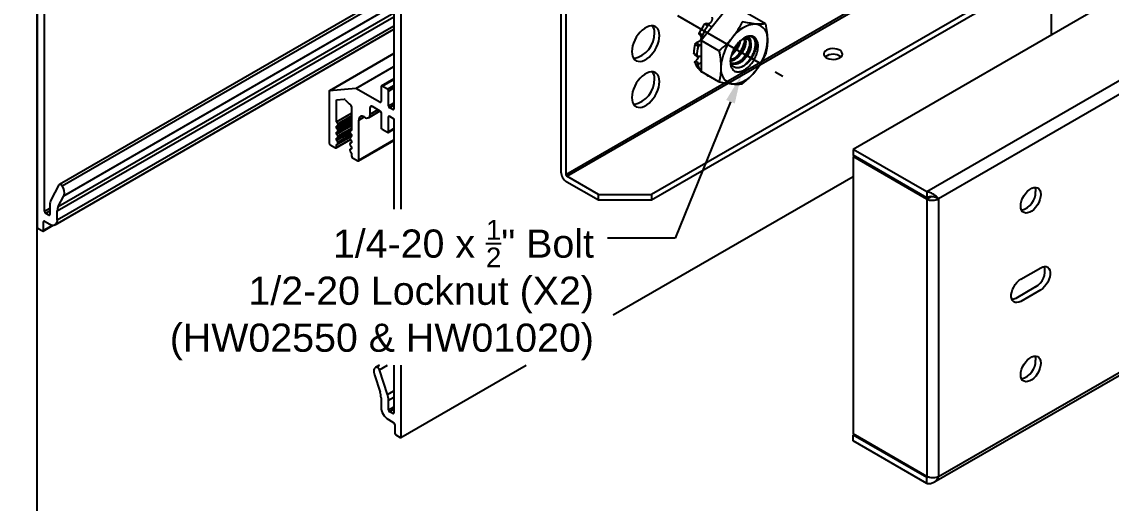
# Model space of a CAD drawing. Header units: inches. Extents: x -3.8 to 16.7, y -13 to 0.
# Drawn here: x -0.05 to 7.2, y -8 to -4.8 of the extents above; entities that cross this region are included whole.
import ezdxf
from ezdxf import colors
from ezdxf.entities.mleader import LeaderData, LeaderLine
from ezdxf.math import Vec2, Vec3

# ---------------------------------------------------------------- set-up
doc = ezdxf.new("R2010")
doc.units = ezdxf.units.IN
doc.header["$LTSCALE"] = 0.5
doc.header["$MEASUREMENT"] = 0
doc.linetypes.add('CENTER', pattern=[2, 1.25, -0.25, 0.25, -0.25])
for name, color, linetype in [('Centerline', 210, 'CENTER'), ('FAB DWG', 221, 'CONTINUOUS'), ('Hardware', 242, 'CONTINUOUS'), ('Housing', 150, 'CONTINUOUS'), ('WallMount Bracket', 190, 'CONTINUOUS')]:
    doc.layers.add(name, color=color, linetype=linetype)
doc.layers.add('Text-Unprinted', color=131, linetype='CONTINUOUS', plot=False)
doc.styles.get("Standard").update_dxf_attribs({"font": 'arial.ttf'})

msp = doc.modelspace()

# ---------------------------------------------------------------- linework, layer by layer
at = {"layer": 'Centerline', "transparency": 16777216}
msp.add_line((3.445877, -4.254154), (5.011904, -5.1583), dxfattribs=at)
at = {"layer": 'Hardware', "linetype": 'Continuous', "lineweight": 25, "transparency": 16777216}
for p, q in [((4.62319, -4.727623), (4.468511, -4.920043)), ((4.896284, -4.809813), (4.77787, -4.741454)), ((4.502855, -4.807996), (4.50207, -4.807561)), ((4.513599, -4.822368), (4.508774, -4.820101)), ((4.523675, -4.818539), (4.51882, -4.816254)), ((4.525346, -4.819716), (4.526585, -4.820949)), ((4.461289, -4.883027), (4.458259, -4.881205)), ((4.461525, -4.883168), (4.461289, -4.883027)), ((4.586924, -4.988402), (4.468511, -4.920043)), ((4.468511, -4.920043), (4.468511, -5.126294)), ((4.472975, -4.879998), (4.477396, -4.882941)), ((4.474622, -4.891192), (4.479073, -4.894151)), ((4.482094, -4.895387), (4.480452, -4.894829)), ((4.448436, -4.961252), (4.444201, -4.957805)), ((4.461132, -4.952071), (4.455039, -4.948553)), ((4.455039, -4.948553), (4.4593, -4.952026)), ((4.4593, -4.952026), (4.461132, -4.952071)), ((4.435207, -5.019034), (4.43934, -5.023171)), ((4.436789, -5.023551), (4.440945, -5.027709)), ((4.449955, -5.028165), (4.448022, -5.028809)), ((4.455689, -5.07515), (4.449596, -5.071633)), ((4.449596, -5.071633), (4.453808, -5.07622)), ((4.453808, -5.07622), (4.455689, -5.07515)), ((4.447262, -5.088084), (4.443079, -5.083529)), ((4.464326, -5.122703), (4.468749, -5.1277)), ((4.586924, -5.194653), (4.468511, -5.126294)), ((4.501651, -5.145426), (4.50432, -5.148343)), ((4.504334, -5.148347), (4.509044, -5.153534))]:
    msp.add_line(p, q, dxfattribs=at)
at = {"layer": 'Hardware', "linetype": 'Continuous', "lineweight": 25, "transparency": 16777216, "flags": 128}
msp.add_lwpolyline([(4.755419, -5.116695), (4.761268, -5.113105), (4.767093, -5.1091), (4.772871, -5.104696), (4.778579, -5.099913), (4.784194, -5.094768), (4.789692, -5.089282), (4.795053, -5.083478), (4.800254, -5.077379), (4.805275, -5.07101), (4.810095, -5.064396), (4.814694, -5.057563), (4.819055, -5.05054), (4.82316, -5.043355), (4.826992, -5.036036), (4.830536, -5.028613), (4.833777, -5.021116), (4.836703, -5.013575), (4.839302, -5.00602), (4.841562, -4.998483), (4.843476, -4.990992), (4.845036, -4.983579), (4.846234, -4.976273), (4.847067, -4.969104), (4.847531, -4.9621), (4.847623, -4.95529), (4.847345, -4.948702), (4.846696, -4.94236), (4.84568, -4.936292), (4.844301, -4.930522), (4.842563, -4.925073), (4.840475, -4.919966), (4.838044, -4.915223), (4.83528, -4.910862), (4.832195, -4.906901), (4.828801, -4.903356), (4.825111, -4.900242), (4.821141, -4.89757), (4.816906, -4.895352), (4.812423, -4.893596), (4.807711, -4.89231), (4.802788, -4.891498), (4.797675, -4.891165), (4.792391, -4.891311), (4.786959, -4.891935), (4.7814, -4.893036), (4.775735, -4.894609), (4.76999, -4.896647), (4.764185, -4.899143), (4.758345, -4.902086), (4.752494, -4.905464), (4.746654, -4.909263), (4.740849, -4.91347), (4.735103, -4.918066), (4.729439, -4.923032), (4.72388, -4.92835), (4.718447, -4.933998), (4.713164, -4.939952), (4.70805, -4.946189), (4.703128, -4.952685), (4.698415, -4.959411), (4.693933, -4.966342), (4.689698, -4.97345), (4.685727, -4.980706), (4.682038, -4.988081), (4.678643, -4.995545), (4.675558, -5.003067), (4.672795, -5.010619), (4.670364, -5.018169), (4.668275, -5.025687), (4.666538, -5.033142), (4.665158, -5.040505), (4.664142, -5.047747), (4.663494, -5.054837), (4.663215, -5.061747), (4.663308, -5.06845), (4.663772, -5.074918), (4.664605, -5.081126), (4.665803, -5.087048), (4.667362, -5.092661), (4.669276, -5.097941), (4.671537, -5.102869), (4.674136, -5.107423), (4.677061, -5.111586), (4.680303, -5.115341), (4.683846, -5.118672), (4.687678, -5.121567), (4.691783, -5.124013), (4.696144, -5.126001), (4.700744, -5.127523), (4.705564, -5.128572), (4.710584, -5.129145), (4.715786, -5.129238), (4.721146, -5.128853), (4.726645, -5.12799), (4.73226, -5.126652), (4.737967, -5.124846), (4.743746, -5.122578), (4.749571, -5.119857), (4.755419, -5.116695)], dxfattribs=at)
at = {"layer": 'Hardware', "linetype": 'Continuous', "lineweight": 25, "transparency": 16777216}
for centre, radius, start, end in [((4.82803, -5.052143), 0.41381, 144.3908877, 153.8767012), ((4.864218, -5.073034), 0.431007, 144.4381202, 153.8294688), ((4.516022, -4.823987), 0.008223, 70.1261717, 151.8066061), ((4.845132, -5.010924), 0.200433, 93.5390915, 146.455532), ((4.815288, -4.905351), 0.09608, 350.678185, 79.523158), ((4.480038, -4.884677), 0.008472, 146.4723441, 230.2665419), ((4.935434, -5.114689), 0.335039, 140.1865935, 177.4020468), ((4.790073, -4.963469), 0.069091, 75.8709639, 121.9898979), ((4.575405, -4.905727), 0.335039, 320.1865935, 357.4020468), ((4.708678, -5.016286), 0.288824, 165.612727, 177.6744772), ((4.739903, -5.035693), 0.300823, 165.6728018, 177.6144024), ((4.455812, -4.960433), 0.011905, 93.7239182, 167.2475027), ((4.531698, -5.034804), 0.108749, 196.8827028, 220.0663959), ((4.440996, -5.019543), 0.005811, 174.9725574, 223.6445372), ((4.454466, -5.082035), 0.011485, 115.090294, 187.4761389), ((4.555564, -5.054978), 0.113249, 196.9974262, 219.9516725), ((4.506812, -5.146184), 0.00329, 185.7800932, 221.0563343), ((4.69555, -5.115066), 0.09608, 170.678185, 259.523158), ((4.665707, -5.009493), 0.200433, 273.5390915, 326.455532), ((4.535396, -5.065496), 0.092336, 254.3757172, 261.1913056)]:
    msp.add_arc(centre, radius, start, end, dxfattribs=at)
for points, knots in [([(4.540133, -4.764887), (4.540517, -4.766317), (4.541334, -4.769359), (4.541751, -4.774438), (4.541485, -4.779844), (4.540432, -4.785253), (4.538692, -4.790424), (4.536288, -4.795223), (4.533378, -4.799481), (4.530008, -4.803127), (4.526324, -4.806101), (4.522386, -4.808344), (4.518287, -4.809857), (4.514124, -4.810575), (4.509969, -4.810484), (4.506046, -4.809638), (4.503708, -4.808427), (4.50259, -4.807849)], [0, 0, 0, 0, 0.06319125, 0.13447502, 0.20574622, 0.27566163, 0.34556158, 0.41264087, 0.47971226, 0.54441476, 0.60912055, 0.6733268, 0.73754327, 0.80329251, 0.86905307, 0.9374387, 1, 1, 1, 1]), ([(4.4916, -4.811201), (4.492982, -4.809272), (4.494828, -4.807844), (4.498693, -4.806552), (4.500643, -4.806713), (4.502213, -4.807665)], [0, 0, 0, 0, 0.5, 0.5, 1, 1, 1, 1]), ([(4.518822, -4.81625), (4.518675, -4.816182), (4.515163, -4.814568), (4.50977, -4.811886), (4.504726, -4.809049), (4.502855, -4.807996)], [0, 0, 0, 0, 0.02668048, 0.63893979, 1, 1, 1, 1]), ([(4.525346, -4.819716), (4.523843, -4.81822), (4.521695, -4.817657), (4.517347, -4.81864), (4.515161, -4.820186), (4.513599, -4.822368)], [0, 0, 0, 0, 0.5, 0.5, 1, 1, 1, 1]), ([(4.526585, -4.820949), (4.527308, -4.821611), (4.529114, -4.823263), (4.532471, -4.825193), (4.536597, -4.826499), (4.540423, -4.82694), (4.542852, -4.826563), (4.543771, -4.82642)], [0, 0, 0, 0, 0.15660916, 0.39098343, 0.62533388, 0.85811875, 1, 1, 1, 1]), ([(4.832759, -4.810873), (4.826196, -4.810286), (4.819276, -4.809508), (4.80497, -4.807612), (4.797556, -4.806493), (4.774629, -4.802682), (4.758431, -4.799539), (4.741604, -4.795982)], [0, 0, 0, 0, 0.25, 0.25, 0.5, 0.5, 1, 1, 1, 1]), ([(4.896284, -4.809813), (4.90048, -4.82902), (4.903994, -4.848222), (4.9088, -4.885411), (4.910099, -4.903475), (4.910099, -4.920914)], [0, 0, 0, 0, 0.5, 0.5, 1, 1, 1, 1]), ([(4.458259, -4.881205), (4.462511, -4.883921), (4.465717, -4.888375), (4.468544, -4.89911), (4.468167, -4.905462), (4.463701, -4.917552), (4.459665, -4.923195), (4.449687, -4.931659), (4.443907, -4.934424), (4.438212, -4.935414)], [0, 0, 0, 0, 0.25, 0.25, 0.5, 0.5, 0.75, 0.75, 1, 1, 1, 1]), ([(4.458259, -4.881205), (4.456711, -4.880217), (4.45568, -4.87852), (4.455039, -4.874417), (4.455442, -4.872082), (4.456492, -4.869941)], [0, 0, 0, 0, 0.5, 0.5, 1, 1, 1, 1]), ([(4.461328, -4.882966), (4.463517, -4.884235), (4.468005, -4.886839), (4.47237, -4.88974), (4.474606, -4.891226)], [0, 0, 0, 0, 0.4876479, 1, 1, 1, 1]), ([(4.477396, -4.882941), (4.476206, -4.885362), (4.475858, -4.888051), (4.476985, -4.892454), (4.47846, -4.894151), (4.480452, -4.894829)], [0, 0, 0, 0, 0.5, 0.5, 1, 1, 1, 1]), ([(4.486546, -4.897607), (4.486398, -4.89749), (4.485099, -4.896459), (4.483506, -4.895891), (4.482094, -4.895387)], [0, 0, 0, 0, 0.11369547, 1, 1, 1, 1]), ([(4.67808, -4.900168), (4.671516, -4.908333), (4.664596, -4.916346), (4.65029, -4.931841), (4.642877, -4.939358), (4.619949, -4.961306), (4.603751, -4.975131), (4.586924, -4.988402)], [0, 0, 0, 0, 0.25, 0.25, 0.5, 0.5, 1, 1, 1, 1]), ([(4.754385, -4.908509), (4.754431, -4.908636), (4.755437, -4.911363), (4.756201, -4.917832), (4.756558, -4.927747), (4.755478, -4.938621), (4.753052, -4.950107), (4.749249, -4.962102), (4.744165, -4.974247), (4.737958, -4.986187), (4.730792, -4.997723), (4.722684, -5.008696), (4.713668, -5.018956), (4.703931, -5.028254), (4.693752, -5.03632), (4.683423, -5.042911), (4.673329, -5.048037), (4.666781, -5.050085), (4.66361, -5.051077)], [0, 0, 0, 0, 0.00328553, 0.07063883, 0.13696034, 0.20261546, 0.26950353, 0.33711775, 0.40478445, 0.4718268, 0.53762658, 0.60373432, 0.67097062, 0.73868435, 0.80619583, 0.87283755, 0.93840923, 1, 1, 1, 1]), ([(4.806939, -4.896468), (4.809037, -4.89748), (4.81286, -4.899326), (4.817728, -4.903177), (4.821831, -4.907493), (4.825404, -4.912609), (4.828354, -4.918365), (4.830656, -4.924629), (4.832359, -4.931371), (4.833474, -4.938699), (4.833973, -4.946496), (4.833863, -4.954624), (4.833147, -4.963096), (4.831771, -4.971941), (4.829765, -4.980942), (4.827191, -4.989931), (4.824077, -4.998925), (4.820376, -5.008021), (4.816157, -5.01703), (4.811508, -5.0258), (4.806438, -5.034364), (4.800895, -5.042767), (4.794971, -5.050812), (4.788769, -5.05836), (4.782294, -5.065455), (4.775492, -5.072132), (4.768527, -5.078224), (4.761527, -5.083646), (4.754482, -5.088446), (4.747321, -5.092662), (4.740166, -5.096204), (4.733124, -5.098996), (4.726169, -5.101065), (4.719284, -5.102394), (4.712664, -5.10294), (4.706416, -5.102733), (4.700506, -5.101828), (4.694856, -5.100195), (4.689564, -5.097852), (4.684715, -5.094849), (4.680277, -5.091175), (4.676254, -5.08678), (4.672758, -5.081786), (4.669831, -5.07631), (4.667421, -5.070382), (4.66554, -5.063892), (4.664311, -5.057993), (4.663933, -5.054154), (4.663799, -5.05279)], [0, 0, 0, 0, 0.02831479, 0.0516097, 0.07490441, 0.09892242, 0.12294044, 0.14551421, 0.16808798, 0.19131841, 0.21454883, 0.23711066, 0.25967128, 0.28291819, 0.3061651, 0.32822892, 0.35029274, 0.373012, 0.39573126, 0.41756286, 0.43939446, 0.46187221, 0.48434891, 0.50590236, 0.52745581, 0.54966391, 0.57187201, 0.59297519, 0.61407836, 0.63579594, 0.65751266, 0.67855354, 0.69959442, 0.72128948, 0.74298454, 0.76335935, 0.78373416, 0.80470091, 0.82566765, 0.84604577, 0.8664226, 0.88742934, 0.90843608, 0.92822809, 0.94802011, 0.96839613, 0.98877216, 1, 1, 1, 1]), ([(4.761017, -4.907648), (4.761525, -4.908731), (4.763036, -4.911952), (4.764489, -4.918513), (4.765364, -4.927088), (4.765126, -4.936558), (4.76379, -4.946637), (4.761294, -4.95726), (4.757662, -4.968255), (4.752823, -4.979697), (4.746797, -4.99129), (4.73963, -5.002825), (4.731523, -5.013799), (4.722507, -5.024058), (4.712769, -5.033359), (4.702593, -5.041413), (4.692257, -5.048047), (4.681928, -5.053146), (4.672566, -5.056522), (4.666833, -5.057414), (4.664432, -5.057787)], [0, 0, 0, 0, 0.02736546, 0.08136904, 0.13674683, 0.19115237, 0.24575337, 0.30126191, 0.35723332, 0.41319986, 0.47389126, 0.53345783, 0.59330317, 0.65417016, 0.71546936, 0.77658546, 0.8369142, 0.89627426, 0.9565672, 1, 1, 1, 1]), ([(4.778239, -4.910609), (4.779868, -4.911982), (4.783319, -4.914889), (4.787212, -4.921231), (4.790096, -4.92907), (4.791645, -4.938152), (4.79189, -4.948181), (4.790839, -4.959024), (4.788406, -4.970519), (4.784604, -4.982511), (4.77952, -4.994657), (4.773313, -5.006597), (4.766147, -5.018133), (4.758039, -5.029106), (4.749023, -5.039366), (4.739286, -5.048666), (4.729109, -5.056723), (4.718776, -5.063344), (4.708435, -5.068493), (4.698104, -5.072044), (4.6879, -5.073964), (4.67821, -5.073955), (4.671543, -5.073121), (4.668438, -5.071815), (4.668059, -5.071656)], [0, 0, 0, 0, 0.04278683, 0.09063693, 0.13870475, 0.18650733, 0.23357762, 0.28017495, 0.32764734, 0.3756351, 0.42366011, 0.47124199, 0.51794199, 0.56486056, 0.6125801, 0.66063848, 0.70855332, 0.75585087, 0.80238898, 0.84965846, 0.89756038, 0.94562175, 0.99336001, 1, 1, 1, 1]), ([(4.728548, -4.924045), (4.728457, -4.924775), (4.727943, -4.928884), (4.725879, -4.936877), (4.722323, -4.947838), (4.717463, -4.959289), (4.711443, -4.97088), (4.704274, -4.982413), (4.69617, -4.993397), (4.687143, -5.003616), (4.678511, -5.012028), (4.672794, -5.016402), (4.670503, -5.018154)], [0, 0, 0, 0, 0.022957651, 0.129156676, 0.23624126, 0.343316514, 0.459431407, 0.573394243, 0.687890437, 0.804341261, 0.921618974, 1, 1, 1, 1]), ([(4.738069, -5.096922), (4.741664, -5.094778), (4.749136, -5.090324), (4.759664, -5.082261), (4.769543, -5.07352), (4.778694, -5.06423), (4.787533, -5.053972), (4.795872, -5.042866), (4.80343, -5.031274), (4.810243, -5.019276), (4.816253, -5.006925), (4.821337, -4.994416), (4.825389, -4.981987), (4.828338, -4.969872), (4.830162, -4.958278), (4.830872, -4.947262), (4.830533, -4.936899), (4.829114, -4.927261), (4.826619, -4.918514), (4.823047, -4.910885), (4.818899, -4.904767), (4.815546, -4.901811), (4.81407, -4.900509)], [0, 0, 0, 0, 0.05205735, 0.10817956, 0.15527339, 0.20236368, 0.25316435, 0.30334438, 0.3527983, 0.40284721, 0.45356679, 0.50464479, 0.55575529, 0.60657115, 0.65677646, 0.7062365, 0.75625823, 0.80696058, 0.85803191, 0.90914659, 0.95997729, 1, 1, 1, 1]), ([(4.742995, -4.911893), (4.74367, -4.911607), (4.746302, -4.910488), (4.750809, -4.909171), (4.756406, -4.907982), (4.761774, -4.907478), (4.76694, -4.907584), (4.771908, -4.908336), (4.776592, -4.909725), (4.780917, -4.911722), (4.784906, -4.91431), (4.788557, -4.917516), (4.79169, -4.921164), (4.79431, -4.925116), (4.796472, -4.929311), (4.798315, -4.933899), (4.799231, -4.937282), (4.799689, -4.938974)], [0, 0, 0, 0, 0.02507858, 0.0978305, 0.17058243, 0.24128042, 0.31197842, 0.38473034, 0.45748226, 0.52818026, 0.59887825, 0.67163018, 0.7443821, 0.80756127, 0.87074043, 0.93537021, 1, 1, 1, 1]), ([(4.799689, -4.938974), (4.799921, -4.937001), (4.800384, -4.933056), (4.800438, -4.927524), (4.800002, -4.922326), (4.799032, -4.917585), (4.797565, -4.913369), (4.795615, -4.909654), (4.793163, -4.906452), (4.790287, -4.903764), (4.787071, -4.901629), (4.783479, -4.90006), (4.77954, -4.899096), (4.775172, -4.898746), (4.770406, -4.899085), (4.765212, -4.900144), (4.759705, -4.902038), (4.755733, -4.903687), (4.753593, -4.9049), (4.753424, -4.904995)], [0, 0, 0, 0, 0.05858799, 0.11717599, 0.17746584, 0.23775572, 0.29634919, 0.35494267, 0.41514988, 0.47536833, 0.53644362, 0.59751891, 0.66005989, 0.72260088, 0.78951079, 0.85642072, 0.92527381, 0.99412691, 1, 1, 1, 1]), ([(4.910099, -4.920914), (4.910099, -4.938365), (4.908764, -4.955273), (4.903923, -4.986905), (4.900453, -5.001793), (4.896284, -5.016063)], [0, 0, 0, 0, 0.5, 0.5, 1, 1, 1, 1]), ([(4.428912, -4.94452), (4.429455, -4.942353), (4.430702, -4.940224), (4.434089, -4.936901), (4.436167, -4.93577), (4.438212, -4.935414)], [0, 0, 0, 0, 0.5, 0.5, 1, 1, 1, 1]), ([(4.4593, -4.952026), (4.457077, -4.951971), (4.454615, -4.952957), (4.450592, -4.956378), (4.449047, -4.958802), (4.448436, -4.961252)], [0, 0, 0, 0, 0.5, 0.5, 1, 1, 1, 1]), ([(4.461132, -4.952071), (4.462666, -4.952058), (4.465088, -4.952038), (4.467592, -4.95136), (4.468511, -4.951111)], [0, 0, 0, 0, 0.6332516, 1, 1, 1, 1]), ([(4.586924, -4.988402), (4.59112, -5.007609), (4.594635, -5.026812), (4.599441, -5.064), (4.60074, -5.082064), (4.60074, -5.099503)], [0, 0, 0, 0, 0.5, 0.5, 1, 1, 1, 1]), ([(4.799689, -4.938974), (4.800048, -4.941821), (4.800759, -4.947466), (4.800471, -4.956977), (4.799148, -4.967045), (4.796649, -4.977671), (4.793018, -4.988665), (4.788178, -5.000107), (4.782152, -5.0117), (4.774986, -5.023236), (4.766878, -5.034209), (4.757862, -5.044468), (4.748124, -5.053768), (4.737947, -5.061826), (4.727614, -5.068448), (4.717275, -5.073594), (4.706938, -5.077156), (4.696757, -5.079032), (4.68698, -5.079186), (4.678011, -5.077422), (4.671984, -5.075376), (4.669277, -5.073476), (4.668943, -5.073241)], [0, 0, 0, 0, 0.04914534, 0.09742785, 0.14588383, 0.1951452, 0.24481736, 0.29448518, 0.34834612, 0.40120881, 0.45431891, 0.50833567, 0.562736, 0.61697384, 0.67051293, 0.72319236, 0.77669968, 0.83092289, 0.8853266, 0.93936456, 0.9925124, 1, 1, 1, 1]), ([(4.71475, -4.93834), (4.714405, -4.939463), (4.712834, -4.944579), (4.708748, -4.95385), (4.702616, -4.965769), (4.695441, -4.977331), (4.687294, -4.988219), (4.681052, -4.995685), (4.677409, -4.999134), (4.676998, -4.999522)], [0, 0, 0, 0, 0.05260203, 0.23984121, 0.42535274, 0.60742603, 0.79035144, 0.97639967, 1, 1, 1, 1]), ([(4.678661, -4.995755), (4.679579, -4.994705), (4.683508, -4.99021), (4.689776, -4.981602), (4.697383, -4.970052), (4.70413, -4.958043), (4.70889, -4.948607), (4.711037, -4.943217), (4.711534, -4.941969)], [0, 0, 0, 0, 0.06622398, 0.28347176, 0.49757593, 0.71425602, 0.93383972, 1, 1, 1, 1]), ([(4.700946, -5.030353), (4.703208, -5.028112), (4.7087, -5.022672), (4.716814, -5.013134), (4.725164, -5.00205), (4.73272, -4.990452), (4.739529, -4.978457), (4.745556, -4.966101), (4.750575, -4.95361), (4.753859, -4.944052), (4.755088, -4.938824), (4.755365, -4.937648)], [0, 0, 0, 0, 0.08812134, 0.21392636, 0.33819441, 0.46066428, 0.5846076, 0.71021183, 0.83670363, 0.96327593, 1, 1, 1, 1]), ([(4.736301, -5.050764), (4.738563, -5.048523), (4.744055, -5.043082), (4.752169, -5.033544), (4.760519, -5.022461), (4.768075, -5.010862), (4.774884, -4.998867), (4.780911, -4.986511), (4.785931, -4.974021), (4.789215, -4.964463), (4.790444, -4.959234), (4.79072, -4.958059)], [0, 0, 0, 0, 0.08812134, 0.21392636, 0.33819441, 0.46066428, 0.5846076, 0.71021183, 0.83670363, 0.96327593, 1, 1, 1, 1]), ([(4.421909, -5.009178), (4.421461, -5.008716), (4.420455, -5.007681), (4.420081, -5.005901), (4.42009, -5.004772), (4.420091, -5.004566)], [0, 0, 0, 0, 0.39649533, 0.89011022, 1, 1, 1, 1]), ([(4.421853, -5.009229), (4.424315, -5.011509), (4.429291, -5.016119), (4.434272, -5.021063), (4.43679, -5.023561)], [0, 0, 0, 0, 0.49463929, 1, 1, 1, 1]), ([(4.427636, -5.066386), (4.427132, -5.064809), (4.427364, -5.062825), (4.429189, -5.058863), (4.43075, -5.056956), (4.432653, -5.055525)], [0, 0, 0, 0, 0.5, 0.5, 1, 1, 1, 1]), ([(4.449337, -5.02837), (4.449277, -5.029347), (4.449131, -5.031684), (4.448026, -5.03556), (4.446214, -5.039858), (4.443704, -5.044096), (4.44058, -5.048217), (4.436902, -5.052069), (4.434126, -5.054415), (4.432677, -5.055507), (4.432653, -5.055525)], [0, 0, 0, 0, 0.10377281, 0.24840584, 0.39306188, 0.54117083, 0.68930527, 0.84335307, 0.99741783, 1, 1, 1, 1]), ([(4.43934, -5.023171), (4.439261, -5.025428), (4.440166, -5.027335), (4.443378, -5.029421), (4.445676, -5.029591), (4.448022, -5.028809)], [0, 0, 0, 0, 0.5, 0.5, 1, 1, 1, 1]), ([(4.453808, -5.07622), (4.451525, -5.077519), (4.449503, -5.07957), (4.44708, -5.083971), (4.44669, -5.086304), (4.447262, -5.088084)], [0, 0, 0, 0, 0.5, 0.5, 1, 1, 1, 1]), ([(4.468511, -5.028446), (4.468227, -5.028284), (4.466855, -5.027499), (4.463854, -5.026784), (4.45959, -5.026372), (4.454886, -5.026753), (4.451614, -5.02769), (4.449955, -5.028165)], [0, 0, 0, 0, 0.05867873, 0.28395831, 0.51541382, 0.75420378, 1, 1, 1, 1]), ([(4.455689, -5.07515), (4.457227, -5.074211), (4.460348, -5.072304), (4.464601, -5.068691), (4.467376, -5.066067), (4.468492, -5.064603), (4.468511, -5.064578)], [0, 0, 0, 0, 0.328032559, 0.665410237, 0.994376731, 1, 1, 1, 1]), ([(4.832759, -5.120249), (4.839323, -5.112084), (4.845589, -5.103694), (4.857368, -5.08674), (4.86291, -5.078141), (4.878617, -5.052026), (4.88787, -5.034191), (4.896284, -5.016063)], [0, 0, 0, 0, 0.25, 0.25, 0.5, 0.5, 1, 1, 1, 1]), ([(4.468749, -5.1277), (4.469277, -5.128121), (4.470331, -5.128962), (4.472028, -5.129286), (4.473069, -5.129025), (4.473189, -5.128995)], [0, 0, 0, 0, 0.46947881, 0.93895845, 1, 1, 1, 1]), ([(4.60074, -5.099503), (4.60074, -5.116954), (4.599404, -5.133863), (4.594564, -5.165494), (4.591094, -5.180382), (4.586924, -5.194653)], [0, 0, 0, 0, 0.5, 0.5, 1, 1, 1, 1]), ([(4.508555, -5.149411), (4.508478, -5.149613), (4.508072, -5.150669), (4.508244, -5.152266), (4.509022, -5.153796), (4.510069, -5.154231), (4.510527, -5.15442)], [0, 0, 0, 0, 0.07838373, 0.41029163, 0.74219299, 1, 1, 1, 1]), ([(4.67808, -5.209543), (4.684643, -5.21013), (4.69091, -5.210531), (4.702688, -5.210968), (4.70823, -5.211007), (4.723938, -5.21065), (4.73319, -5.209783), (4.741604, -5.208483)], [0, 0, 0, 0, 0.25, 0.25, 0.5, 0.5, 1, 1, 1, 1])]:
    msp.add_open_spline(points, degree=3, knots=knots, dxfattribs=at)
for points in [[(4.508774, -4.820101), (4.502899, -4.817341), (4.497172, -4.814376), (4.4916, -4.811201)], [(4.741604, -4.795982), (4.724735, -4.832329), (4.704432, -4.867385), (4.67808, -4.900168)], [(4.896284, -4.809813), (4.879415, -4.812419), (4.859112, -4.813229), (4.832759, -4.810873)], [(4.456492, -4.869941), (4.462098, -4.873059), (4.467592, -4.876414), (4.472975, -4.879998)], [(4.444201, -4.957805), (4.439045, -4.953608), (4.433947, -4.949182), (4.428912, -4.94452)], [(4.438212, -4.935414), (4.443775, -4.93997), (4.449385, -4.944347), (4.455039, -4.948553)], [(4.420091, -5.004566), (4.425135, -5.00917), (4.430175, -5.013995), (4.435207, -5.019034)], [(4.443079, -5.083529), (4.437984, -5.077982), (4.432836, -5.072269), (4.427636, -5.066386)], [(4.432653, -5.055525), (4.43834, -5.061022), (4.443988, -5.066389), (4.449596, -5.071633)], [(4.448473, -5.104803), (4.453653, -5.110649), (4.458938, -5.116617), (4.464326, -5.122703)], [(4.741604, -5.208483), (4.775342, -5.181875), (4.806406, -5.153032), (4.832759, -5.120249)], [(4.586924, -5.194653), (4.620662, -5.201784), (4.651727, -5.207187), (4.67808, -5.209543)]]:
    msp.add_open_spline(points, degree=3, dxfattribs=at)
at = {"layer": 'Housing', "linetype": 'Continuous', "lineweight": 25, "transparency": 16777216}
for p, q in [((0.048336, -2.503982), (0.048336, -6.159879)), ((2.471913, -6.042518), (2.471913, -3.903083)), ((0.097833, -6.057807), (0.097833, -4.1076)), ((2.422415, -4.112618), (2.422415, -5.376064)), ((6.80204, -4.882693), (6.80204, -4.447358)), ((2.422415, -4.593532), (0.196287, -5.878648)), ((0.215278, -5.888554), (2.422415, -4.614401)), ((0.226747, -5.953717), (2.422415, -4.686185)), ((0.182686, -6.055496), (2.422415, -4.762528)), ((0.189311, -6.024812), (2.422415, -4.735669)), ((0.168186, -6.147006), (2.422415, -4.845667)), ((0.182686, -6.114957), (2.422415, -4.821989)), ((2.422415, -5.007717), (1.993826, -5.255136)), ((1.99529, -5.254684), (2.422415, -5.008111)), ((2.170825, -5.23899), (2.422415, -5.09375)), ((2.422415, -5.176059), (2.339634, -5.223848)), ((2.344633, -5.224343), (2.422415, -5.17944)), ((2.379988, -5.244753), (2.422415, -5.220261)), ((1.991755, -5.259717), (1.991827, -5.60272)), ((2.170825, -5.23899), (1.99529, -5.254684)), ((2.330491, -5.331163), (2.170825, -5.23899)), ((2.337562, -5.228426), (2.337562, -5.32708)), ((2.379988, -5.244753), (2.344633, -5.224343)), ((2.387059, -5.257), (2.422415, -5.23659)), ((2.387059, -5.355654), (2.387059, -5.257)), ((2.041323, -5.316568), (2.092292, -5.312011)), ((2.041323, -5.462267), (2.041323, -5.316568)), ((2.140318, -5.36049), (2.140318, -5.519416)), ((2.264769, -5.366711), (2.278914, -5.358546)), ((2.26477, -5.411621), (2.264769, -5.366711)), ((2.278915, -5.358547), (2.330492, -5.388321)), ((2.330491, -5.331163), (2.337562, -5.327081)), ((2.387059, -5.355654), (2.422415, -5.335243)), ((2.39413, -5.367901), (2.422415, -5.351573)), ((2.041323, -5.462267), (2.140318, -5.405119)), ((2.049194, -5.474437), (2.140318, -5.421832)), ((2.049648, -5.486729), (2.140318, -5.434386)), ((2.189816, -5.450006), (2.225177, -5.429592)), ((2.225172, -5.429589), (2.229414, -5.432038)), ((2.254412, -5.434513), (2.33224, -5.389584)), ((2.26477, -5.411621), (2.317811, -5.381001)), ((2.337563, -5.400569), (2.337563, -5.499222)), ((2.38706, -5.429143), (2.394132, -5.42506)), ((2.38706, -5.527796), (2.38706, -5.429143)), ((2.415344, -5.380147), (2.39413, -5.367901)), ((2.394131, -5.425059), (2.422415, -5.441388)), ((2.415344, -5.380147), (2.422415, -5.376065)), ((2.041323, -5.503095), (2.140318, -5.445946)), ((2.049194, -5.474437), (2.041323, -5.462267)), ((2.041323, -5.543922), (2.140318, -5.486773)), ((2.041323, -5.49003), (2.049194, -5.486947)), ((2.041323, -5.503095), (2.041323, -5.49003)), ((2.049194, -5.515264), (2.041323, -5.503095)), ((2.049194, -5.515264), (2.140318, -5.462659)), ((2.049194, -5.556091), (2.140318, -5.503486)), ((2.049648, -5.527556), (2.140318, -5.475213)), ((2.189816, -5.717014), (2.189816, -5.450006)), ((2.344634, -5.511469), (2.379989, -5.53188)), ((2.384988, -5.532375), (2.422415, -5.510769)), ((2.38706, -5.527796), (2.422415, -5.507386)), ((2.422415, -5.441388), (2.422415, -6.042518)), ((2.039252, -5.63587), (2.135383, -5.580374)), ((2.041323, -5.530857), (2.049194, -5.527774)), ((2.041323, -5.543922), (2.041323, -5.530857)), ((2.041323, -5.584749), (2.131253, -5.532833)), ((2.049194, -5.556091), (2.041323, -5.543922)), ((2.041323, -5.571684), (2.049194, -5.568601)), ((2.041323, -5.584749), (2.041323, -5.571684)), ((2.041323, -5.631291), (2.13379, -5.577911)), ((2.049194, -5.596918), (2.138969, -5.545092)), ((2.049648, -5.568383), (2.140318, -5.51604)), ((2.049648, -5.60921), (2.140318, -5.556867)), ((2.140318, -5.517911), (2.131993, -5.522717)), ((2.140318, -5.558738), (2.131993, -5.563544)), ((2.132448, -5.522499), (2.140318, -5.517955)), ((2.140318, -5.519416), (2.132448, -5.522499)), ((2.132448, -5.535009), (2.140318, -5.547178)), ((2.132448, -5.563326), (2.140318, -5.558782)), ((2.140318, -5.560243), (2.132448, -5.563326)), ((2.132448, -5.575836), (2.140318, -5.588005)), ((2.140318, -5.547178), (2.140318, -5.560243)), ((2.189816, -5.717014), (2.422415, -5.582738)), ((1.998899, -5.614965), (2.034252, -5.635375)), ((2.049194, -5.596918), (2.041323, -5.584749)), ((2.041323, -5.612511), (2.049194, -5.609428)), ((2.041323, -5.631291), (2.041323, -5.612511)), ((2.140318, -5.599565), (2.131993, -5.604371)), ((2.140318, -5.640392), (2.131993, -5.645198)), ((2.132448, -5.604153), (2.140318, -5.599609)), ((2.140318, -5.60107), (2.132448, -5.604153)), ((2.132448, -5.616663), (2.140318, -5.628832)), ((2.132448, -5.64498), (2.140318, -5.640436)), ((2.140318, -5.641897), (2.132448, -5.64498)), ((2.140318, -5.588005), (2.140318, -5.60107)), ((2.140318, -5.628832), (2.140318, -5.641897)), ((2.187745, -5.721593), (2.422415, -5.586121)), ((2.132448, -5.65749), (2.140318, -5.669659)), ((2.140318, -5.669659), (2.140318, -5.68844)), ((2.147389, -5.700687), (2.182745, -5.721098)), ((3.883318, -6.747785), (5.480038, -5.826255)), ((0.193469, -5.881668), (0.139814, -5.983566)), ((0.133189, -6.01425), (0.133189, -6.078217)), ((0.189311, -6.024812), (0.226747, -5.953717)), ((0.097833, -6.057807), (0.133189, -6.037397)), ((0.104905, -6.070055), (0.133189, -6.053727)), ((0.126118, -6.082301), (0.104905, -6.070055)), ((0.126118, -6.082301), (0.133189, -6.078219)), ((0.182686, -6.114957), (0.182686, -6.055496)), ((0.088691, -6.18895), (0.155671, -6.150283)), ((0.090762, -6.127213), (0.097834, -6.123131)), ((0.090762, -6.184371), (0.090762, -6.127213)), ((0.090762, -6.184371), (0.150446, -6.149916)), ((0.097833, -6.12313), (0.133189, -6.14354)), ((0.055407, -6.172127), (0.083691, -6.188455)), ((2.327238, -7.081733), (2.301947, -7.096333)), ((2.304971, -7.094909), (2.327794, -7.081733)), ((2.326779, -7.113202), (2.381291, -7.081733)), ((2.422415, -7.081733), (2.422415, -7.39976)), ((2.469841, -7.563559), (3.304692, -7.081733)), ((2.471913, -7.55898), (2.471913, -7.081733)), ((2.293502, -7.146829), (2.330938, -7.261147)), ((2.380435, -7.277049), (2.326779, -7.113202)), ((2.337563, -7.29948), (2.337563, -7.358941)), ((2.380435, -7.277049), (2.422415, -7.252815)), ((2.38706, -7.315383), (2.422415, -7.294972)), ((2.38706, -7.37935), (2.38706, -7.315383)), ((2.38706, -7.37935), (2.422415, -7.358939)), ((2.394131, -7.391597), (2.422415, -7.375269)), ((2.415344, -7.403843), (2.394131, -7.391597)), ((2.38706, -7.444672), (2.422415, -7.465083)), ((2.415344, -7.403843), (2.422415, -7.399761)), ((2.429487, -7.47733), (2.429487, -7.534488)), ((2.436558, -7.546736), (2.464841, -7.563064))]:
    msp.add_line(p, q, dxfattribs=at)
at = {"layer": 'Housing', "linetype": 'Continuous', "lineweight": 25, "transparency": 16777216, "flags": 128}
for points in [[(2.049194, -5.486947), (2.050258, -5.486277), (2.051057, -5.485219), (2.051552, -5.483821), (2.05172, -5.48215), (2.051552, -5.480286), (2.051057, -5.478317), (2.050258, -5.476336), (2.049194, -5.474437)], [(2.049194, -5.527774), (2.050258, -5.527105), (2.051057, -5.526046), (2.051552, -5.524648), (2.05172, -5.522977), (2.051552, -5.521113), (2.051057, -5.519144), (2.050258, -5.517163), (2.049194, -5.515264)], [(2.049194, -5.568601), (2.050258, -5.567932), (2.051057, -5.566873), (2.051552, -5.565475), (2.051719, -5.563804), (2.051552, -5.56194), (2.051057, -5.559971), (2.050258, -5.55799), (2.049194, -5.556091)], [(2.132448, -5.522499), (2.131383, -5.523168), (2.130584, -5.524227), (2.130089, -5.525625), (2.129922, -5.527295), (2.130089, -5.52916), (2.130584, -5.531129), (2.131383, -5.53311), (2.132448, -5.535009)], [(2.132448, -5.563326), (2.131383, -5.563995), (2.130584, -5.565054), (2.13009, -5.566452), (2.129922, -5.568123), (2.13009, -5.569987), (2.130584, -5.571956), (2.131383, -5.573937), (2.132448, -5.575836)], [(2.049194, -5.609428), (2.050258, -5.608759), (2.051057, -5.6077), (2.051552, -5.606302), (2.051719, -5.604631), (2.051552, -5.602767), (2.051057, -5.600798), (2.050258, -5.598817), (2.049194, -5.596918)], [(2.132448, -5.604153), (2.131383, -5.604822), (2.130584, -5.605881), (2.13009, -5.607279), (2.129922, -5.60895), (2.13009, -5.610814), (2.130584, -5.612783), (2.131383, -5.614764), (2.132448, -5.616663)], [(2.132448, -5.64498), (2.131383, -5.645649), (2.130584, -5.646708), (2.13009, -5.648106), (2.129922, -5.649777), (2.13009, -5.651641), (2.130584, -5.65361), (2.131383, -5.655591), (2.132448, -5.65749)], [(0.215278, -5.888554), (0.212579, -5.884976), (0.209554, -5.881966), (0.20636, -5.879681), (0.203163, -5.878238), (0.200127, -5.877713), (0.197409, -5.878132), (0.195151, -5.879473), (0.193469, -5.881668)], [(2.304971, -7.094909), (2.299963, -7.097641), (2.295823, -7.101746), (2.292661, -7.107114), (2.290564, -7.113597), (2.289589, -7.121021), (2.289762, -7.129184), (2.291078, -7.137865), (2.293502, -7.146829)], [(2.326779, -7.113202), (2.325097, -7.109065), (2.322839, -7.105116), (2.320122, -7.10156), (2.317086, -7.09858), (2.313888, -7.096331), (2.310695, -7.094929), (2.30767, -7.094447), (2.304971, -7.094909)]]:
    msp.add_lwpolyline(points, dxfattribs=at)
at = {"layer": 'Housing', "linetype": 'Continuous', "lineweight": 25, "transparency": 16777216}
for centre, radius, start, end in [((1.996096, -5.259008), 0.004398, 100.5513343, 189.2684957), ((2.341873, -5.227727), 0.004367, 50.7967127, 189.2140349), ((2.371707, -5.257699), 0.015368, 2.6054303, 57.3945247), ((2.091815, -5.320933), 0.008935, 34.7011847, 86.940384), ((2.248528, -5.19245), 0.193746, 219.5611918, 233.8034751), ((2.12475, -5.361266), 0.015588, 2.8541687, 53.092762), ((2.273392, -5.365313), 0.008735, 50.7749723, 189.2105268), ((2.333251, -5.327779), 0.004367, 230.7967127, 9.2140349), ((2.402411, -5.354955), 0.015368, 182.6054303, 237.3945247), ((2.21137, -5.446509), 0.021835, 50.7967715, 189.2140663), ((2.243216, -5.415118), 0.021835, 230.7967443, 9.2140536), ((2.32221, -5.401267), 0.015368, 2.6054778, 57.394521), ((2.391371, -5.428443), 0.004367, 50.7967127, 189.2140349), ((2.418104, -5.376763), 0.004367, 230.7967127, 9.2140349), ((2.352915, -5.498523), 0.015368, 182.6054769, 237.3945321), ((2.382749, -5.528496), 0.004367, 230.7967392, 9.2140392), ((2.00718, -5.602019), 0.015369, 182.6142649, 237.3938367), ((2.037012, -5.631991), 0.004367, 230.7967127, 9.2140349), ((2.15567, -5.687741), 0.015368, 182.6054778, 237.394521), ((2.185505, -5.717714), 0.004367, 230.7967143, 9.2140446), ((0.159721, -5.931924), 0.070481, 341.9881768, 37.9765879), ((0.199189, -6.012443), 0.066025, 154.064165, 181.5681584), ((0.113186, -6.057109), 0.015368, 182.6054694, 237.3946386), ((0.128878, -6.078917), 0.004367, 230.7970014, 9.2141322), ((0.248687, -6.053689), 0.066025, 154.0642363, 181.5681919), ((0.063688, -6.159181), 0.015368, 182.6054823, 237.3944628), ((0.095073, -6.126514), 0.004367, 50.7964841, 189.213998), ((0.152511, -6.119852), 0.03057, 230.7969089, 9.2140927), ((0.086451, -6.185071), 0.004367, 230.7965741, 9.2140126), ((2.212896, -7.301287), 0.124679, 0.8303693, 18.7805813), ((2.262395, -7.317189), 0.124678, 0.8302694, 18.7807114), ((2.445027, -7.354051), 0.107576, 182.6054567, 237.3944978), ((2.402412, -7.378651), 0.015368, 182.6054734, 237.3944089), ((2.418104, -7.400459), 0.004367, 230.7964433, 9.2139914), ((2.414134, -7.478029), 0.015368, 2.6054788, 57.3945182), ((2.444839, -7.53379), 0.015368, 182.6054739, 237.3945799), ((2.467602, -7.55968), 0.004367, 230.7968533, 9.2140594)]:
    msp.add_arc(centre, radius, start, end, dxfattribs=at)
at = {"layer": 'Text-Unprinted', "ltscale": 0.5, "transparency": 16777216}
msp.add_lwpolyline([(0.048336, 0), (16.22824, 0), (16.22824, -13.015379), (0.048336, -13.015379)], close=True, dxfattribs=at)
at = {"layer": 'WallMount Bracket', "linetype": 'Continuous', "lineweight": 25, "transparency": 16777216}
for p, q in [((9.083171, -3.565793), (5.480038, -5.645324)), ((9.574045, -3.849099), (5.970912, -5.92863)), ((6.750913, -3.97765), (3.568933, -5.814114)), ((3.57459, -5.823912), (6.75657, -3.987448)), ((9.574045, -3.940212), (6.049825, -5.974198)), ((3.535133, -4.048301), (3.535133, -5.794607)), ((3.568933, -4.067808), (3.568933, -5.814114)), ((6.967147, -4.313032), (4.138719, -5.945445)), ((6.967147, -4.352068), (4.138719, -5.984481)), ((5.970912, -5.92863), (5.480038, -5.645324)), ((5.480038, -5.645324), (5.480038, -5.68436)), ((5.970912, -5.967665), (5.480038, -5.68436)), ((5.487113, -5.688443), (5.480038, -5.692526)), ((5.480038, -5.692526), (5.480038, -7.539157)), ((5.970912, -5.975832), (5.480038, -5.692526)), ((6.049825, -7.824096), (9.574045, -5.790109)), ((3.785166, -5.945445), (3.57459, -5.823912)), ((3.785166, -5.984481), (3.57459, -5.862948)), ((6.018526, -7.861042), (9.582211, -5.804278)), ((3.785166, -5.945445), (4.138719, -5.945445)), ((3.785166, -5.984481), (3.785166, -5.945445)), ((4.138719, -5.945445), (4.138719, -5.984481)), ((5.970912, -5.92863), (5.970912, -5.967665)), ((4.138719, -5.984481), (3.785166, -5.984481)), ((5.970912, -5.975832), (5.999602, -5.959273)), ((5.970912, -5.975832), (5.970912, -7.822462)), ((6.049825, -5.974198), (6.035535, -5.965951)), ((6.049825, -5.974198), (6.049825, -7.824096)), ((6.596595, -6.510083), (6.729178, -6.433564)), ((6.695378, -6.561052), (6.562795, -6.637572)), ((6.729178, -6.58056), (6.596595, -6.657079)), ((5.970912, -7.822462), (5.480038, -7.539157)), ((5.480038, -7.547324), (5.487113, -7.54324)), ((5.970912, -7.830629), (5.480038, -7.547324)), ((5.480038, -7.586359), (5.480038, -7.547324)), ((5.970912, -7.869664), (5.480038, -7.586359)), ((5.979199, -7.825845), (5.970912, -7.830629)), ((5.970912, -7.830629), (5.980283, -7.826288)), ((5.970912, -7.869664), (5.970912, -7.830629))]:
    msp.add_line(p, q, dxfattribs=at)
at = {"layer": 'WallMount Bracket', "linetype": 'Continuous', "lineweight": 25, "transparency": 16777216, "flags": 128}
for points in [[(4.191187, -4.888071), (4.189933, -4.871321), (4.186206, -4.856474), (4.180107, -4.843937), (4.171804, -4.834051), (4.161521, -4.827085), (4.14954, -4.82323), (4.136188, -4.822591), (4.121829, -4.825186), (4.106854, -4.830942), (4.091672, -4.839705), (4.076697, -4.851233), (4.062337, -4.865214), (4.048985, -4.881265), (4.037005, -4.898949), (4.026722, -4.917784), (4.018418, -4.937255), (4.01232, -4.956832), (4.008593, -4.97598), (4.007339, -4.994178), (4.008593, -5.010928), (4.01232, -5.025774), (4.018418, -5.038312), (4.026722, -5.048198), (4.037005, -5.055163), (4.048985, -5.059018), (4.062337, -5.059657), (4.076697, -5.057063), (4.091672, -5.051306), (4.106854, -5.042544), (4.121829, -5.031015), (4.136188, -5.017035), (4.14954, -5.000983), (4.161521, -4.983299), (4.171804, -4.964465), (4.180107, -4.944993), (4.186206, -4.925417), (4.189933, -4.906268), (4.191187, -4.888071)], [(5.391288, -5.035946), (5.400581, -5.029101), (5.406764, -5.021171), (5.40948, -5.012618), (5.40857, -5.003938), (5.404088, -4.995636), (5.396293, -4.988194), (5.385639, -4.982045), (5.372745, -4.977546), (5.35836, -4.974959), (5.343321, -4.974434), (5.3285, -4.976002), (5.314761, -4.979571), (5.3029, -4.984934), (5.293608, -4.991779), (5.287424, -4.999709), (5.284708, -5.008262), (5.285618, -5.016942), (5.2901, -5.025244), (5.297895, -5.032686), (5.308549, -5.038835), (5.321443, -5.043334), (5.335828, -5.045921), (5.350868, -5.046446), (5.365688, -5.044878), (5.379428, -5.041309), (5.391288, -5.035946)], [(4.191187, -5.194311), (4.189933, -5.177561), (4.186206, -5.162715), (4.180107, -5.150178), (4.171804, -5.140291), (4.161521, -5.133326), (4.14954, -5.129471), (4.136188, -5.128832), (4.121829, -5.131426), (4.106854, -5.137183), (4.091672, -5.145945), (4.076697, -5.157474), (4.062337, -5.171455), (4.048985, -5.187506), (4.037005, -5.20519), (4.026722, -5.224025), (4.018418, -5.243496), (4.01232, -5.263073), (4.008593, -5.282221), (4.007339, -5.300418), (4.008593, -5.317169), (4.01232, -5.332015), (4.018418, -5.344552), (4.026722, -5.354438), (4.037005, -5.361404), (4.048985, -5.365259), (4.062337, -5.365898), (4.076697, -5.363304), (4.091672, -5.357547), (4.106854, -5.348785), (4.121829, -5.337256), (4.136188, -5.323275), (4.14954, -5.307224), (4.161521, -5.28954), (4.171804, -5.270705), (4.180107, -5.251234), (4.186206, -5.231657), (4.189933, -5.212509), (4.191187, -5.194311)], [(6.596418, -6.022242), (6.597871, -6.005444), (6.602165, -5.987703), (6.609112, -5.969795), (6.61841, -5.952502), (6.629652, -5.936581), (6.642346, -5.922728), (6.655938, -5.911547), (6.669834, -5.903527), (6.683426, -5.899019), (6.69612, -5.89822), (6.707362, -5.901164), (6.71666, -5.907724), (6.723608, -5.917612), (6.727902, -5.930397), (6.729354, -5.945519), (6.727902, -5.962317), (6.723608, -5.980058), (6.71666, -5.997966), (6.707362, -6.015258), (6.69612, -6.031179), (6.683426, -6.045033), (6.669834, -6.056214), (6.655938, -6.064234), (6.642346, -6.068742), (6.629652, -6.069541), (6.61841, -6.066596), (6.609112, -6.060037), (6.602165, -6.050148), (6.597871, -6.037364), (6.596418, -6.022242)], [(6.689833, -5.898155), (6.694102, -5.910889), (6.695555, -5.926011)], [(6.729178, -6.433564), (6.742409, -6.427534), (6.755062, -6.424979), (6.766584, -6.426012), (6.776471, -6.430587), (6.784291, -6.438504), (6.789702, -6.449418), (6.792468, -6.462851), (6.792468, -6.478216), (6.789702, -6.494842), (6.784291, -6.512002), (6.776471, -6.528946), (6.766584, -6.544934), (6.755062, -6.559266), (6.742409, -6.571317), (6.729178, -6.58056)], [(6.596595, -6.657079), (6.583364, -6.663109), (6.57071, -6.665664), (6.559189, -6.664631), (6.549302, -6.660056), (6.541481, -6.652139), (6.53607, -6.641225), (6.533304, -6.627792), (6.533304, -6.612427), (6.53607, -6.595801), (6.541481, -6.578641), (6.549302, -6.561697), (6.559189, -6.545709), (6.57071, -6.531377), (6.583364, -6.519326), (6.596595, -6.510083)], [(6.562795, -6.637572), (6.549564, -6.643602), (6.537998, -6.646074)], [(6.596418, -7.145124), (6.597871, -7.128326), (6.602165, -7.110585), (6.609112, -7.092677), (6.61841, -7.075385), (6.629652, -7.059464), (6.642346, -7.04561), (6.655938, -7.034429), (6.669834, -7.026409), (6.683426, -7.021901), (6.69612, -7.021102), (6.707362, -7.024047), (6.71666, -7.030606), (6.723608, -7.040495), (6.727902, -7.053279), (6.729354, -7.068401), (6.727902, -7.085199), (6.723608, -7.10294), (6.71666, -7.120848), (6.707362, -7.138141), (6.69612, -7.154062), (6.683426, -7.167915), (6.669834, -7.179096), (6.655938, -7.187116), (6.642346, -7.191624), (6.629652, -7.192423), (6.61841, -7.189479), (6.609112, -7.182919), (6.602165, -7.173031), (6.597871, -7.160246), (6.596418, -7.145124)], [(6.689833, -7.021037), (6.694102, -7.033772), (6.695555, -7.048894)]]:
    msp.add_lwpolyline(points, dxfattribs=at)
at = {"layer": 'WallMount Bracket', "linetype": 'Continuous', "lineweight": 25, "transparency": 16777216}
for centre, radius, start, end in [((4.080482, -4.864524), 0.077011, 356.9931792, 32.9410319), ((3.987038, -4.872834), 0.170403, 281.0212258, 1.4359283), ((5.347094, -5.100805), 0.088215, 53.42865, 126.57135), ((4.080482, -5.170765), 0.077011, 356.9931792, 32.9410319), ((3.987038, -5.179074), 0.170403, 281.0212258, 1.4359283), ((3.620789, -5.790714), 0.085745, 182.6022943, 237.3977073), ((3.581213, -5.813556), 0.012293, 182.6022943, 237.3977073), ((6.569035, -5.927971), 0.126535, 285.1666542, 0.887197), ((6.635899, -6.454804), 0.121763, 299.2403922, 14.1384341), ((6.569035, -7.050853), 0.126535, 285.1666542, 0.887197)]:
    msp.add_arc(centre, radius, start, end, dxfattribs=at)
for points, knots in [([(6.049825, -5.974198), (6.046506, -5.970094), (6.042234, -5.965483), (6.031635, -5.955916), (6.025511, -5.951139), (6.011529, -5.942221), (6.003991, -5.93828), (5.987737, -5.931952), (5.979443, -5.929723), (5.970912, -5.92863)], [0, 0, 0, 0, 0.25, 0.25, 0.5, 0.5, 0.75, 0.75, 1, 1, 1, 1]), ([(5.999937, -5.959062), (5.998191, -5.959531), (5.989393, -5.961891), (5.979134, -5.965096), (5.970912, -5.967665)], [0, 0, 0, 0, 0.19854117, 1, 1, 1, 1]), ([(5.970912, -5.975832), (5.976077, -5.978677), (5.982266, -5.980927), (5.995763, -5.983882), (6.003064, -5.984584), (6.017672, -5.984311), (6.024974, -5.983337), (6.03847, -5.979838), (6.044659, -5.977316), (6.049825, -5.974198)], [0, 0, 0, 0, 0.25, 0.25, 0.5, 0.5, 0.75, 0.75, 1, 1, 1, 1]), ([(5.999253, -5.959313), (6.002616, -5.95873), (6.007878, -5.957816), (6.016056, -5.958601), (6.025183, -5.960673), (6.031558, -5.963924), (6.035535, -5.965951)], [0, 0, 0, 0, 0.2759446, 0.43178178, 0.64549573, 1, 1, 1, 1]), ([(6.049825, -7.824096), (6.04466, -7.82694), (6.03847, -7.829191), (6.024974, -7.832146), (6.017672, -7.832848), (6.003064, -7.832575), (5.995763, -7.831601), (5.982266, -7.828102), (5.976076, -7.825579), (5.970912, -7.822462)], [0, 0, 0, 0, 0.25, 0.25, 0.5, 0.5, 0.75, 0.75, 1, 1, 1, 1]), ([(5.970912, -7.869664), (5.979366, -7.870748), (5.987815, -7.870643), (6.003935, -7.867791), (6.0116, -7.865042), (6.02548, -7.857026), (6.031693, -7.851761), (6.042222, -7.839226), (6.046536, -7.831959), (6.049825, -7.824096)], [0, 0, 0, 0, 0.25, 0.25, 0.5, 0.5, 0.75, 0.75, 1, 1, 1, 1])]:
    msp.add_open_spline(points, degree=3, knots=knots, dxfattribs=at)

# ---------------------------------------------------------------- leaders
at = {"layer": 'FAB DWG', "ltscale": 0.5, "transparency": 16777216}
ml = msp.add_multileader_mtext('Standard', dxfattribs=at)
ml.set_content('\\A1;1/4-20 x {\\H0.7x;\\S1/2;}" Bolt \\P1/2-20 Locknut (X2)\\P(HW02550 & HW01020)', color=256)
ml.set_leader_properties()
ml.build(insert=Vec2(0, 0))
ml.multileader.update_dxf_attribs({"dogleg_length": 0.36, "arrow_head_size": 0.1875})
ctx = ml.context
ctx.base_point, ctx.char_height, ctx.arrow_head_size, ctx.landing_gap_size, ctx.plane_origin = Vec3(0.866261, -6.236333), 0.1875, 0.1875, 0.09, Vec3(-0.597964, -13.69419)
ctx.text_align_type = 2
notes = []
notes.append((ctx, [(1, (1, 1, 0), (4.295204, -6.236333), (-1, 0), 0.45, [(0, [(4.734751, -5.154225)], 0, [])])]))
ctx.mtext.insert, ctx.mtext.width, ctx.mtext.alignment, ctx.mtext.flow_direction = Vec3(3.755204, -6.11502), 7.5887251, 3, 5
for ctx, leaders in notes:
    for number, flags, end, landing, length, lines in leaders:
        leader = LeaderData()
        leader.index, (leader.has_last_leader_line, leader.has_dogleg_vector, leader.attachment_direction) = number, flags
        leader.last_leader_point, leader.dogleg_vector, leader.dogleg_length = Vec3(end), Vec3(landing), length
        for number, points, colour, breaks in lines:
            line = LeaderLine()
            line.index, line.vertices, line.color, line.breaks = number, Vec3.list(points), colors.encode_raw_color(colour), breaks
            leader.lines.append(line)
        ctx.leaders.append(leader)

doc.saveas('drawing.dxf')
